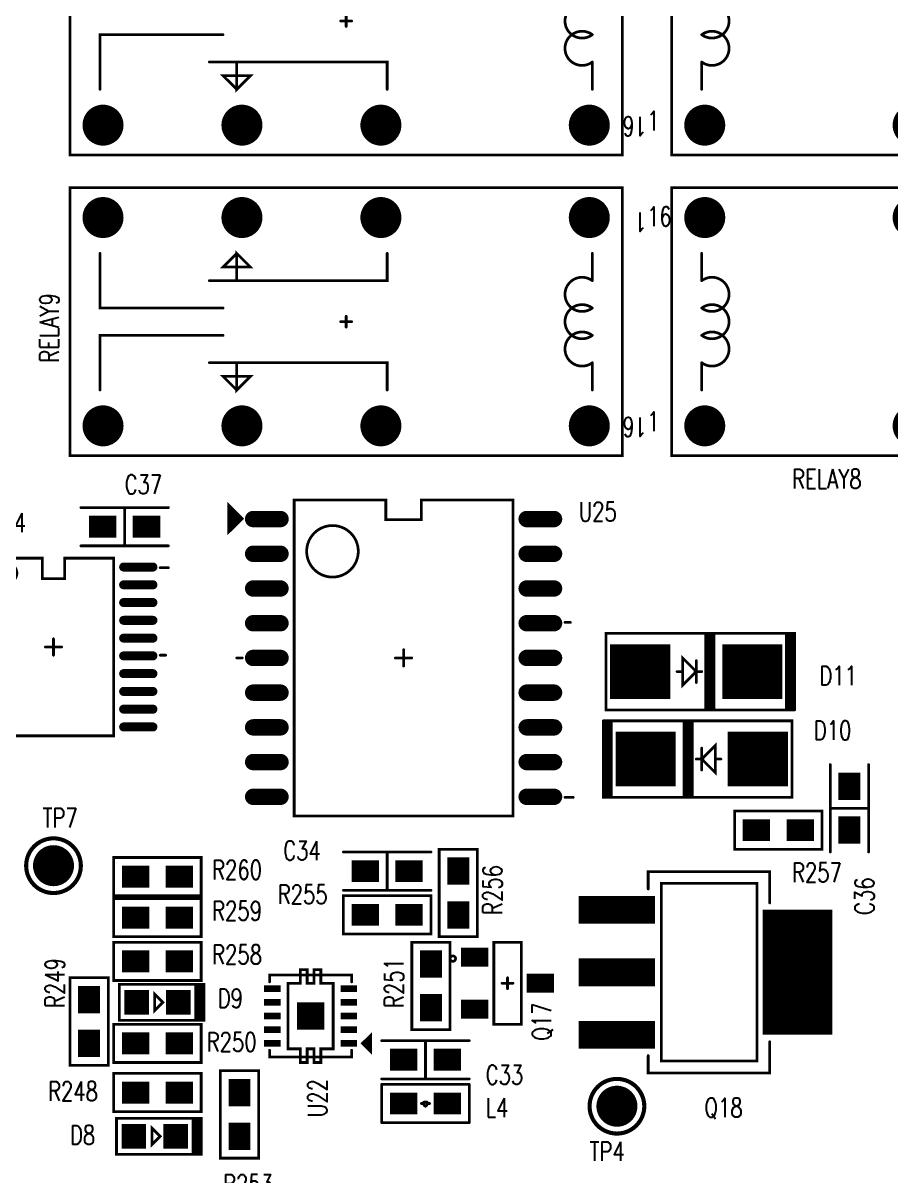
# Model space of a CAD drawing. Extents: x -22 to 239, y -29 to 162.
# Drawn here: x 176.29 to 208.02, y 62.65 to 104.82 of the extents above; entities that cross this region are included whole.
import ezdxf

# ---------------------------------------------------------------- set-up
doc = ezdxf.new("R2010")
doc.units = 0
doc.linetypes.add('TRMIDX_10', pattern=[2, 1, 1])
for name, color, linetype in [('DRIL_NPLTE_THRU_01', 5, 'CONTINUOUS'), ('DRIL_NPLTE_THRU_02', 106, 'CONTINUOUS'), ('DRIL_NPLTE_THRU_03', 96, 'CONTINUOUS'), ('DRIL_NPLTE_THRU_04', 34, 'CONTINUOUS'), ('DRIL_PLTE_THRU_01', 5, 'CONTINUOUS'), ('DRIL_PLTE_THRU_02', 106, 'CONTINUOUS'), ('DRIL_PLTE_THRU_03', 96, 'CONTINUOUS'), ('DRIL_PLTE_THRU_04', 34, 'CONTINUOUS'), ('DRIL_SYMBOL', 255, 'CONTINUOUS'), ('PADS_BOT', 43, 'CONTINUOUS'), ('PADS_INNER', 186, 'CONTINUOUS'), ('PADS_TOP', 186, 'CONTINUOUS'), ('PART_NAME_01', 3, 'CONTINUOUS'), ('PART_TOP_2DLINE_00', 150, 'CONTINUOUS'), ('PART_TOP_2DLINE_01', 150, 'CONTINUOUS'), ('PART_TOP_COPPER_01', 150, 'CONTINUOUS'), ('PART_TOP_TEXT_126', 255, 'CONTINUOUS')]:
    doc.layers.add(name, color=color, linetype=linetype)
doc.styles.add('W0$1', font='simplex', dxfattribs={"width": 0.75})

# ---------------------------------------------------------------- blocks, each defined once
blk = doc.blocks.new('SMOOTH_0$1')
at = {"const_width": 0.05}
blk.add_lwpolyline([(-0.025, 0, 1), (0.025, 0, 1)], format="xyb", close=True, dxfattribs=at)
blk = doc.blocks.new('PART_BODY_TOP_16')
at = {"layer": 'PART_TOP_2DLINE_00', "const_width": 0.1}
for points in [[(-1.9, 1), (-2.2, 1.3), (-2.2, 0.7), (-1.9, 1)], [(1.5, 1.25), (1.5, 1.5), (-1.5, 1.5), (-1.5, 1.25)], [(-2, 1.1), (-2, 0.9), (-2.1, 0.8), (-2.1, 1.2)], [(-1.5, -1.25), (-1.5, -1.5), (1.5, -1.5), (1.5, -1.25)]]:
    blk.add_lwpolyline(points, dxfattribs=at)
at = {"layer": 'PART_TOP_COPPER_01', "linetype": 'TRMIDX_10', "const_width": 0.1}
blk.add_lwpolyline([(0.825, -1.2), (0.825, 1.2), (0.375, 1.2), (0.375, 1.7), (0.125, 1.7), (0.125, 1.2), (-0.125, 1.2), (-0.125, 1.7), (-0.375, 1.7), (-0.375, 1.2), (-0.825, 1.2), (-0.825, -1.2), (-0.375, -1.2), (-0.375, -1.7), (-0.125, -1.7), (-0.125, -1.2), (0.125, -1.2), (0.125, -1.7), (0.375, -1.7), (0.375, -1.2)], close=True, dxfattribs=at)
at = {"layer": 'PART_TOP_2DLINE_00'}
for p in [(-2.2, 1.3), (-1.5, 1.5), (-1.5, 1.25), (1.5, 1.5), (1.5, 1.25), (-2.1, 1.2), (-2.1, 0.8), (-2, 1.1), (-2, 0.9), (-1.9, 1), (-1.9, 1), (-2.2, 0.7), (-1.5, -1.25), (1.5, -1.25), (-1.5, -1.5), (1.5, -1.5)]:
    blk.add_blockref('SMOOTH_0$1', p, dxfattribs=at)
at = {"layer": 'PART_TOP_COPPER_01'}
for p in [(-0.375, 1.7), (-0.125, 1.7), (0.125, 1.7), (0.375, 1.7), (-0.825, 1.2), (-0.375, 1.2), (-0.125, 1.2), (0.125, 1.2), (0.375, 1.2), (0.825, 1.2), (-0.825, -1.2), (-0.375, -1.2), (-0.125, -1.2), (0.125, -1.2), (0.375, -1.2), (0.825, -1.2), (-0.375, -1.7), (-0.125, -1.7), (0.125, -1.7), (0.375, -1.7)]:
    blk.add_blockref('SMOOTH_0$1', p, dxfattribs=at)
blk = doc.blocks.new('DRIL_HOLE_0')
blk.add_lwpolyline([(0, 0, 1), (0, 0, 1)], format="xyb", close=True)
blk = doc.blocks.new('PAD_1')
blk.add_lwpolyline([(0, 0, 1), (0, 0, 1)], format="xyb", close=True)
blk = doc.blocks.new('PAD_11')
at = {"const_width": 0.24}
blk.add_lwpolyline([(-0.3, 0), (0.3, 0)], dxfattribs=at)
blk = doc.blocks.new('STK_TOP_114')
at = {"layer": 'DRIL_PLTE_THRU_01'}
blk.add_blockref('DRIL_HOLE_0', (0, 0), dxfattribs=at)
at = {"layer": 'DRIL_PLTE_THRU_02'}
blk.add_blockref('DRIL_HOLE_0', (0, 0), dxfattribs=at)
at = {"layer": 'DRIL_PLTE_THRU_03'}
blk.add_blockref('DRIL_HOLE_0', (0, 0), dxfattribs=at)
at = {"layer": 'DRIL_PLTE_THRU_04'}
blk.add_blockref('DRIL_HOLE_0', (0, 0), dxfattribs=at)
at = {"layer": 'PADS_BOT'}
blk.add_blockref('PAD_1', (0, 0), dxfattribs=at)
at = {"layer": 'PADS_INNER'}
blk.add_blockref('PAD_1', (0, 0), dxfattribs=at)
at = {"layer": 'PADS_TOP'}
blk.add_blockref('PAD_11', (0, 0), dxfattribs=at)
blk = doc.blocks.new('PAD_12')
at = {"const_width": 1}
blk.add_lwpolyline([(-0.5, 0), (0.5, 0)], dxfattribs=at)
blk = doc.blocks.new('STK_TOP_115')
at = {"layer": 'DRIL_PLTE_THRU_01'}
blk.add_blockref('DRIL_HOLE_0', (0, 0), dxfattribs=at)
at = {"layer": 'DRIL_PLTE_THRU_02'}
blk.add_blockref('DRIL_HOLE_0', (0, 0), dxfattribs=at)
at = {"layer": 'DRIL_PLTE_THRU_03'}
blk.add_blockref('DRIL_HOLE_0', (0, 0), dxfattribs=at)
at = {"layer": 'DRIL_PLTE_THRU_04'}
blk.add_blockref('DRIL_HOLE_0', (0, 0), dxfattribs=at)
at = {"layer": 'PADS_BOT'}
blk.add_blockref('PAD_1', (0, 0), dxfattribs=at)
at = {"layer": 'PADS_INNER'}
blk.add_blockref('PAD_1', (0, 0), dxfattribs=at)
at = {"layer": 'PADS_TOP'}
blk.add_blockref('PAD_12', (0, 0), dxfattribs=at)
blk = doc.blocks.new('SYM_TOP_19')
for name, p in [('PART_BODY_TOP_16', (0, 0)), ('STK_TOP_114', (-1.4, 1)), ('STK_TOP_114', (1.4, 1)), ('STK_TOP_114', (-1.4, 0.5)), ('STK_TOP_115', (0, 0)), ('STK_TOP_114', (1.4, 0.5)), ('STK_TOP_114', (-1.4, 0)), ('STK_TOP_114', (1.4, 0)), ('STK_TOP_114', (-1.4, -0.5)), ('STK_TOP_114', (1.4, -0.5)), ('STK_TOP_114', (-1.4, -1)), ('STK_TOP_114', (1.4, -1))]:
    blk.add_blockref(name, p)
blk = doc.blocks.new('PART_TOP_17')
blk.add_blockref('SYM_TOP_19', (0, 0))
at = {"layer": 'PART_NAME_01', "style": 'W0$1', "width": 0.75}
blk.add_text('U22', height=0.7, rotation=270, dxfattribs=at).set_placement((-0.6, 3.7))
blk = doc.blocks.new('PART_BODY_TOP_25')
at = {"layer": 'PART_TOP_2DLINE_00', "const_width": 0.1}
for points in [[(-2.54, 5.588), (-3.683, 5.588), (-3.683, 1.143), (-3.048, 1.143)], [(2.54, 5.588), (3.683, 5.588), (3.683, 1.143), (3.048, 1.143)]]:
    blk.add_lwpolyline(points, dxfattribs=at)
blk.add_lwpolyline([(-3.24993, 5.122926), (3.24993, 5.122926), (3.24993, 1.62306), (-3.24993, 1.62306)], close=True, dxfattribs=at)
at = {"layer": 'PART_TOP_2DLINE_00'}
for p in [(-3.683, 5.588), (-2.54, 5.588), (2.54, 5.588), (3.683, 5.588), (-3.24993, 5.122926), (3.24993, 5.122926), (-3.24993, 1.62306), (3.24993, 1.62306), (-3.683, 1.143), (-3.048, 1.143), (3.048, 1.143), (3.683, 1.143)]:
    blk.add_blockref('SMOOTH_0$1', p, dxfattribs=at)
blk = doc.blocks.new('PAD_13')
blk.add_lwpolyline([(0, 0), (0, 0)])
blk = doc.blocks.new('PAD_14')
at = {"const_width": 1.016}
blk.add_lwpolyline([(-1.397, 0), (1.397, 0)], dxfattribs=at)
blk = doc.blocks.new('STK_TOP_117')
at = {"layer": 'DRIL_PLTE_THRU_01'}
blk.add_blockref('DRIL_HOLE_0', (0, 0), dxfattribs=at)
at = {"layer": 'DRIL_PLTE_THRU_02'}
blk.add_blockref('DRIL_HOLE_0', (0, 0), dxfattribs=at)
at = {"layer": 'DRIL_PLTE_THRU_03'}
blk.add_blockref('DRIL_HOLE_0', (0, 0), dxfattribs=at)
at = {"layer": 'DRIL_PLTE_THRU_04'}
blk.add_blockref('DRIL_HOLE_0', (0, 0), dxfattribs=at)
at = {"layer": 'PADS_BOT'}
blk.add_blockref('PAD_1', (0, 0), dxfattribs=at)
at = {"layer": 'PADS_INNER'}
blk.add_blockref('PAD_13', (0, 0), dxfattribs=at)
at = {"layer": 'PADS_TOP', "rotation": 90}
blk.add_blockref('PAD_14', (0, 0), dxfattribs=at)
blk = doc.blocks.new('PAD_15')
at = {"const_width": 2.54}
blk.add_lwpolyline([(-2.286, 0), (2.286, 0)], dxfattribs=at)
blk = doc.blocks.new('STK_TOP_118')
at = {"layer": 'DRIL_PLTE_THRU_01'}
blk.add_blockref('DRIL_HOLE_0', (0, 0), dxfattribs=at)
at = {"layer": 'DRIL_PLTE_THRU_02'}
blk.add_blockref('DRIL_HOLE_0', (0, 0), dxfattribs=at)
at = {"layer": 'DRIL_PLTE_THRU_03'}
blk.add_blockref('DRIL_HOLE_0', (0, 0), dxfattribs=at)
at = {"layer": 'DRIL_PLTE_THRU_04'}
blk.add_blockref('DRIL_HOLE_0', (0, 0), dxfattribs=at)
at = {"layer": 'PADS_BOT'}
blk.add_blockref('PAD_1', (0, 0), dxfattribs=at)
at = {"layer": 'PADS_INNER'}
blk.add_blockref('PAD_1', (0, 0), dxfattribs=at)
at = {"layer": 'PADS_TOP'}
blk.add_blockref('PAD_15', (0, 0), dxfattribs=at)
blk = doc.blocks.new('SYM_TOP_28')
for name, p in [('STK_TOP_118', (0, 6.604)), ('PART_BODY_TOP_25', (0, 0)), ('STK_TOP_117', (-2.286, 0)), ('STK_TOP_117', (0, 0)), ('STK_TOP_117', (2.286, 0))]:
    blk.add_blockref(name, p)
blk = doc.blocks.new('PART_TOP_26')
blk.add_blockref('SYM_TOP_28', (0, 0))
at = {"layer": 'PART_NAME_01', "style": 'W0$1', "width": 0.75}
blk.add_text('Q18', height=0.7, rotation=90, dxfattribs=at).set_placement((5.3, 3.2))
blk = doc.blocks.new('PART_BODY_TOP_26')
at = {"layer": 'PART_TOP_2DLINE_00', "const_width": 0.1}
for points in [[(-1.5, 0.5), (1.5, 0.5), (1.5, -0.5), (-1.5, -0.5), (-1.5, 0.5)], [(-0.2, 0), (0.2, 0)], [(0, -0.2), (0, 0.2)]]:
    blk.add_lwpolyline(points, dxfattribs=at)
blk.add_lwpolyline([(-1, -2, 1), (-0.8, -2, 1)], format="xyb", close=True, dxfattribs=at)
at = {"layer": 'PART_TOP_2DLINE_00'}
for p in [(-1.5, 0.5), (-1.5, 0.5), (1.5, 0.5), (-0.2, 0), (0, 0.2), (0.2, 0), (0, -0.2), (-1.5, -0.5), (1.5, -0.5)]:
    blk.add_blockref('SMOOTH_0$1', p, dxfattribs=at)
blk = doc.blocks.new('PAD_6')
at = {"const_width": 0.7}
blk.add_lwpolyline([(-0.5, 0), (0.5, 0)], dxfattribs=at)
blk = doc.blocks.new('STK_TOP_109')
at = {"layer": 'DRIL_PLTE_THRU_01'}
blk.add_blockref('DRIL_HOLE_0', (0, 0), dxfattribs=at)
at = {"layer": 'DRIL_PLTE_THRU_02'}
blk.add_blockref('DRIL_HOLE_0', (0, 0), dxfattribs=at)
at = {"layer": 'DRIL_PLTE_THRU_03'}
blk.add_blockref('DRIL_HOLE_0', (0, 0), dxfattribs=at)
at = {"layer": 'DRIL_PLTE_THRU_04'}
blk.add_blockref('DRIL_HOLE_0', (0, 0), dxfattribs=at)
at = {"layer": 'PADS_BOT'}
blk.add_blockref('PAD_1', (0, 0), dxfattribs=at)
at = {"layer": 'PADS_INNER'}
blk.add_blockref('PAD_1', (0, 0), dxfattribs=at)
at = {"layer": 'PADS_TOP', "rotation": 90}
blk.add_blockref('PAD_6', (0, 0), dxfattribs=at)
blk = doc.blocks.new('SYM_TOP_29')
for name, p in [('STK_TOP_109', (0, 1.2)), ('PART_BODY_TOP_26', (0, 0)), ('STK_TOP_109', (-0.95, -1.2)), ('STK_TOP_109', (0.95, -1.2))]:
    blk.add_blockref(name, p)
blk = doc.blocks.new('PART_TOP_27')
blk.add_blockref('SYM_TOP_29', (0, 0))
at = {"layer": 'PART_NAME_01', "style": 'W0$1', "width": 0.75}
blk.add_text('Q17', height=0.7, rotation=180, dxfattribs=at).set_placement((2.1, 1.6))
blk = doc.blocks.new('PART_BODY_TOP_36')
at = {"layer": 'PART_TOP_2DLINE_00', "const_width": 0.1}
for points in [[(-1.599946, 0.700024), (1.599946, 0.700024)], [(0, 0.700024), (0, -0.700024)], [(-1.599946, -0.700024), (1.599946, -0.700024)]]:
    blk.add_lwpolyline(points, dxfattribs=at)
at = {"layer": 'PART_TOP_2DLINE_00'}
for p in [(-1.599946, 0.700024), (0, 0.700024), (1.599946, 0.700024), (-1.599946, -0.700024), (0, -0.700024), (1.599946, -0.700024)]:
    blk.add_blockref('SMOOTH_0$1', p, dxfattribs=at)
blk = doc.blocks.new('PAD_25')
at = {"const_width": 0.8}
blk.add_lwpolyline([(-0.5, 0), (0.5, 0)], dxfattribs=at)
blk = doc.blocks.new('STK_TOP_43')
at = {"layer": 'DRIL_NPLTE_THRU_01'}
blk.add_blockref('DRIL_HOLE_0', (0, 0), dxfattribs=at)
at = {"layer": 'DRIL_NPLTE_THRU_02'}
blk.add_blockref('DRIL_HOLE_0', (0, 0), dxfattribs=at)
at = {"layer": 'DRIL_NPLTE_THRU_03'}
blk.add_blockref('DRIL_HOLE_0', (0, 0), dxfattribs=at)
at = {"layer": 'DRIL_NPLTE_THRU_04'}
blk.add_blockref('DRIL_HOLE_0', (0, 0), dxfattribs=at)
at = {"layer": 'PADS_BOT'}
blk.add_blockref('PAD_1', (0, 0), dxfattribs=at)
at = {"layer": 'PADS_INNER'}
blk.add_blockref('PAD_1', (0, 0), dxfattribs=at)
at = {"layer": 'PADS_TOP'}
blk.add_blockref('PAD_25', (0, 0), dxfattribs=at)
blk = doc.blocks.new('SYM_TOP_39')
for name, p in [('PART_BODY_TOP_36', (0, 0)), ('STK_TOP_43', (-0.8001, 0)), ('STK_TOP_43', (0.8001, 0))]:
    blk.add_blockref(name, p)
blk = doc.blocks.new('PART_TOP_76')
blk.add_blockref('SYM_TOP_39', (0, 0))
at = {"layer": 'PART_NAME_01', "style": 'W0$1', "width": 0.75}
blk.add_text('C33', height=0.7, rotation=180, dxfattribs=at).set_placement((-2.2, 0.9))
blk = doc.blocks.new('PART_TOP_77')
blk.add_blockref('SYM_TOP_39', (0, 0))
at = {"layer": 'PART_NAME_01', "style": 'W0$1', "width": 0.75}
blk.add_text('C34', height=0.7, rotation=180, dxfattribs=at).set_placement((3.8, -0.4))
blk = doc.blocks.new('PART_TOP_79')
blk.add_blockref('SYM_TOP_39', (0, 0))
at = {"layer": 'PART_NAME_01', "style": 'W0$1', "width": 0.75}
blk.add_text('C36', height=0.7, rotation=180, dxfattribs=at).set_placement((3.9, 0.9))
blk = doc.blocks.new('PART_TOP_80')
blk.add_blockref('SYM_TOP_39', (0, 0))
at = {"layer": 'PART_NAME_01', "style": 'W0$1', "width": 0.75}
blk.add_text('C37', height=0.7, rotation=180, dxfattribs=at).set_placement((0, -1.2))
blk = doc.blocks.new('PART_BODY_TOP_39')
at = {"layer": 'PART_TOP_2DLINE_00', "const_width": 0.1}
for points in [[(-1.599946, 0.700024), (1.599946, 0.700024)], [(-1.599946, -0.700024), (-1.599946, 0.700024)], [(1.599946, 0.700024), (1.599946, -0.700024)], [(-0.150114, 0), (-0.100076, 0)], [(0.150114, 0), (0.100076, 0)], [(-1.599946, -0.700024), (1.599946, -0.700024)]]:
    blk.add_lwpolyline(points, dxfattribs=at)
for points in [[(0, -0.100076, 1.617558874), (-0.100076, 0)], [(0.100076, 0, 1.617558874), (0, -0.100076)]]:
    blk.add_lwpolyline(points, format="xyb", dxfattribs=at)
at = {"layer": 'PART_TOP_2DLINE_00'}
for p in [(-1.599946, 0.700024), (-1.599946, 0.700024), (1.599946, 0.700024), (1.599946, 0.700024), (-0.150114, 0), (-0.100076, 0), (-0.100076, 0), (0.100076, 0), (0.100076, 0), (0.150114, 0), (0, -0.100076), (0, -0.100076), (-1.599946, -0.700024), (-1.599946, -0.700024), (1.599946, -0.700024), (1.599946, -0.700024)]:
    blk.add_blockref('SMOOTH_0$1', p, dxfattribs=at)
blk = doc.blocks.new('SYM_TOP_42')
for name, p in [('PART_BODY_TOP_39', (0, 0)), ('STK_TOP_43', (-0.8001, 0)), ('STK_TOP_43', (0.8001, 0))]:
    blk.add_blockref(name, p)
blk = doc.blocks.new('PART_TOP_139')
blk.add_blockref('SYM_TOP_42', (0, 0))
at = {"layer": 'PART_NAME_01', "style": 'W0$1', "width": 0.75}
blk.add_text('L4', height=0.7, dxfattribs=at).set_placement((2.2, -0.5))
blk = doc.blocks.new('PART_BODY_TOP_41')
at = {"layer": 'PART_TOP_2DLINE_01', "const_width": 0.1}
for points in [[(-1.400048, -0.659892), (-1.700022, -0.659892), (-1.700022, 0.659892), (-1.400048, 0.659892)], [(-1.599946, -0.599948), (-1.599946, 0.599948)], [(-1.500124, -0.599948), (-1.500124, 0.6)], [(-0.199898, 0), (0.100076, 0.299974), (0.100076, -0.299974), (-0.199898, 0)]]:
    blk.add_lwpolyline(points, dxfattribs=at)
blk.add_lwpolyline([(1.397, -0.659892), (-1.397, -0.659892), (-1.397, 0.659892), (1.397, 0.659892)], close=True, dxfattribs=at)
at = {"layer": 'PART_TOP_2DLINE_01'}
for p in [(-1.700022, 0.659892), (-1.599946, 0.599948), (-1.500124, 0.6), (-1.400048, 0.659892), (-1.397, 0.659892), (1.397, 0.659892), (-0.199898, 0), (-0.199898, 0), (0.100076, 0.299974), (0.100076, -0.299974), (-1.700022, -0.659892), (-1.599946, -0.599948), (-1.500124, -0.599948), (-1.400048, -0.659892), (-1.397, -0.659892), (1.397, -0.659892)]:
    blk.add_blockref('SMOOTH_0$1', p, dxfattribs=at)
blk = doc.blocks.new('PAD_27')
at = {"const_width": 0.9}
blk.add_lwpolyline([(-0.45, 0), (0.45, 0)], dxfattribs=at)
blk = doc.blocks.new('STK_TOP_142')
at = {"layer": 'DRIL_NPLTE_THRU_01'}
blk.add_blockref('DRIL_HOLE_0', (0, 0), dxfattribs=at)
at = {"layer": 'DRIL_NPLTE_THRU_02'}
blk.add_blockref('DRIL_HOLE_0', (0, 0), dxfattribs=at)
at = {"layer": 'DRIL_NPLTE_THRU_03'}
blk.add_blockref('DRIL_HOLE_0', (0, 0), dxfattribs=at)
at = {"layer": 'DRIL_NPLTE_THRU_04'}
blk.add_blockref('DRIL_HOLE_0', (0, 0), dxfattribs=at)
at = {"layer": 'PADS_BOT'}
blk.add_blockref('PAD_1', (0, 0), dxfattribs=at)
at = {"layer": 'PADS_INNER'}
blk.add_blockref('PAD_1', (0, 0), dxfattribs=at)
at = {"layer": 'PADS_TOP'}
blk.add_blockref('PAD_27', (0, 0), dxfattribs=at)
blk = doc.blocks.new('SYM_TOP_44')
for name, p in [('PART_BODY_TOP_41', (0, 0)), ('STK_TOP_142', (-0.762, 0)), ('STK_TOP_142', (0.762, 0))]:
    blk.add_blockref(name, p)
blk = doc.blocks.new('PART_TOP_155')
blk.add_blockref('SYM_TOP_44', (0, 0))
at = {"layer": 'PART_NAME_01', "style": 'W0$1', "width": 0.75}
blk.add_text('D8', height=0.7, rotation=180, dxfattribs=at).set_placement((3.1, 0.3))
blk = doc.blocks.new('PART_TOP_156')
blk.add_blockref('SYM_TOP_44', (0, 0))
at = {"layer": 'PART_NAME_01', "style": 'W0$1', "width": 0.75}
blk.add_text('D9', height=0.7, rotation=180, dxfattribs=at).set_placement((-2.2, 0.2))
blk = doc.blocks.new('PART_BODY_TOP_45')
at = {"layer": 'PART_TOP_2DLINE_00', "const_width": 0.1}
blk.add_lwpolyline([(-1.599946, 0.700024), (1.599946, 0.700024), (1.599946, -0.700024), (-1.599946, -0.700024), (-1.599946, 0.700024)], dxfattribs=at)
at = {"layer": 'PART_TOP_2DLINE_00'}
for p in [(-1.599946, 0.700024), (-1.599946, 0.700024), (1.599946, 0.700024), (-1.599946, -0.700024), (1.599946, -0.700024)]:
    blk.add_blockref('SMOOTH_0$1', p, dxfattribs=at)
blk = doc.blocks.new('SYM_TOP_48')
for name, p in [('PART_BODY_TOP_45', (0, 0)), ('STK_TOP_43', (-0.8001, 0)), ('STK_TOP_43', (0.8001, 0))]:
    blk.add_blockref(name, p)
blk = doc.blocks.new('PART_TOP_297')
blk.add_blockref('SYM_TOP_48', (0, 0))
at = {"layer": 'PART_NAME_01', "style": 'W0$1', "width": 0.75}
blk.add_text('R248', height=0.7, dxfattribs=at).set_placement((-4, -0.3))
blk = doc.blocks.new('PART_TOP_298')
blk.add_blockref('SYM_TOP_48', (0, 0))
at = {"layer": 'PART_NAME_01', "style": 'W0$1', "width": 0.75}
blk.add_text('R249', height=0.7, rotation=180, dxfattribs=at).set_placement((-0.5, -0.9))
blk = doc.blocks.new('PART_TOP_300')
blk.add_blockref('SYM_TOP_48', (0, 0))
at = {"layer": 'PART_NAME_01', "style": 'W0$1', "width": 0.75}
blk.add_text('R250', height=0.7, rotation=180, dxfattribs=at).set_placement((-1.8, 0.3))
blk = doc.blocks.new('PART_TOP_301')
blk.add_blockref('SYM_TOP_48', (0, 0))
at = {"layer": 'PART_NAME_01', "style": 'W0$1', "width": 0.75}
blk.add_text('R251', height=0.7, rotation=180, dxfattribs=at).set_placement((0.8, -1))
blk = doc.blocks.new('PART_TOP_303')
blk.add_blockref('SYM_TOP_48', (0, 0))
at = {"layer": 'PART_NAME_01', "style": 'W0$1', "width": 0.75}
blk.add_text('R253', height=0.7, rotation=270, dxfattribs=at).set_placement((-2.9, 0.6))
blk = doc.blocks.new('PART_TOP_305')
blk.add_blockref('SYM_TOP_48', (0, 0))
at = {"layer": 'PART_NAME_01', "style": 'W0$1', "width": 0.75}
blk.add_text('R255', height=0.7, dxfattribs=at).set_placement((-4, 0.4))
blk = doc.blocks.new('PART_TOP_306')
blk.add_blockref('SYM_TOP_48', (0, 0))
at = {"layer": 'PART_NAME_01', "style": 'W0$1', "width": 0.75}
blk.add_text('R256', height=0.7, rotation=180, dxfattribs=at).set_placement((0.8, 1.6))
blk = doc.blocks.new('PART_TOP_307')
blk.add_blockref('SYM_TOP_48', (0, 0))
at = {"layer": 'PART_NAME_01', "style": 'W0$1', "width": 0.75}
blk.add_text('R257', height=0.7, rotation=180, dxfattribs=at).set_placement((-0.5, 1.9))
blk = doc.blocks.new('PART_TOP_308')
blk.add_blockref('SYM_TOP_48', (0, 0))
at = {"layer": 'PART_NAME_01', "style": 'W0$1', "width": 0.75}
blk.add_text('R258', height=0.7, dxfattribs=at).set_placement((2, -0.1))
blk = doc.blocks.new('PART_TOP_309')
blk.add_blockref('SYM_TOP_48', (0, 0))
at = {"layer": 'PART_NAME_01', "style": 'W0$1', "width": 0.75}
blk.add_text('R259', height=0.7, dxfattribs=at).set_placement((2, -0.1))
blk = doc.blocks.new('PART_TOP_311')
blk.add_blockref('SYM_TOP_48', (0, 0))
at = {"layer": 'PART_NAME_01', "style": 'W0$1', "width": 0.75}
blk.add_text('R260', height=0.7, dxfattribs=at).set_placement((2, -0.1))
blk = doc.blocks.new('PART_BODY_TOP_28')
at = {"layer": 'PART_TOP_2DLINE_00', "const_width": 0.1}
blk.add_lwpolyline([(-10.1, 4.9), (10.1, 4.9), (10.1, -4.9), (-10.1, -4.9)], close=True, dxfattribs=at)
for points in [[(-9, 2.5), (-9, 1.5)], [(-1.5, 2.5), (-1.5, 1.5), (5, 1.5)], [(4, 1.5), (4, 2.5), (3.5, 2), (4.5, 2), (4, 2.5)], [(9, 2.5), (9, 0.5), (4.5, 0.5)], [(-0.2, 0), (0, 0), (0, -0.2)], [(0, 0.2), (0, 0), (0.2, 0)], [(9, -2.5), (9, -0.5), (4.5, -0.5)], [(-9, -1.5), (-9, -2.5)], [(-1.5, -2.5), (-1.5, -1.5), (5, -1.5)], [(4, -1.5), (4, -2.5), (3.5, -2), (4.5, -2), (4, -2.5)]]:
    blk.add_lwpolyline(points, dxfattribs=at)
for points in [[(-9, 1.5, -1.999132), (-9, 0.5)], [(-9, 0.5, -1.999132), (-9, -0.5)], [(-9, -0.5, -1.999132), (-9, -1.5)]]:
    blk.add_lwpolyline(points, format="xyb", dxfattribs=at)
at = {"layer": 'PART_TOP_2DLINE_00'}
for p in [(-10.1, 4.9), (10.1, 4.9), (-9, 2.5), (-1.5, 2.5), (4, 2.5), (4, 2.5), (9, 2.5), (3.5, 2), (4.5, 2), (-9, 1.5), (-9, 1.5), (-1.5, 1.5), (4, 1.5), (5, 1.5), (-9, 0.5), (-9, 0.5), (4.5, 0.5), (9, 0.5), (-0.2, 0), (0, 0.2), (0, 0), (0, 0), (0.2, 0), (0, -0.2), (-9, -0.5), (-9, -0.5), (4.5, -0.5), (9, -0.5), (-9, -1.5), (-9, -1.5), (-1.5, -1.5), (4, -1.5), (5, -1.5), (3.5, -2), (4.5, -2), (-9, -2.5), (-1.5, -2.5), (4, -2.5), (4, -2.5), (9, -2.5), (-10.1, -4.9), (10.1, -4.9)]:
    blk.add_blockref('SMOOTH_0$1', p, dxfattribs=at)
at = {"layer": 'PART_TOP_TEXT_126', "style": 'W0$1', "width": 0.75}
for s, p in [('16', (-11, 3.5)), ('1', (-11, -4))]:
    blk.add_text(s, height=0.7, dxfattribs=at).set_placement(p)
blk = doc.blocks.new('DRIL_SYMBOL_0$8')
at = {"layer": 'DRIL_SYMBOL', "const_width": 0.0508}
for points in [[(-0.254, 0), (0.254, 0)], [(0, -0.254), (0, 0.254)]]:
    blk.add_lwpolyline(points, dxfattribs=at)
blk = doc.blocks.new('DRIL_HOLE_0$8')
at = {"const_width": 0.4}
blk.add_lwpolyline([(-0.2, 0, 1), (0.2, 0, 1)], format="xyb", close=True, dxfattribs=at)
blk.add_blockref('DRIL_SYMBOL_0$8', (0, 0))
blk = doc.blocks.new('PAD_17')
at = {"const_width": 0.75}
blk.add_lwpolyline([(0, -0.375, 1), (0, 0.375, 1)], format="xyb", close=True, dxfattribs=at)
blk = doc.blocks.new('STK_TOP_126')
at = {"layer": 'DRIL_PLTE_THRU_01'}
blk.add_blockref('DRIL_HOLE_0$8', (0, 0), dxfattribs=at)
at = {"layer": 'DRIL_PLTE_THRU_02'}
blk.add_blockref('DRIL_HOLE_0$8', (0, 0), dxfattribs=at)
at = {"layer": 'DRIL_PLTE_THRU_03'}
blk.add_blockref('DRIL_HOLE_0$8', (0, 0), dxfattribs=at)
at = {"layer": 'DRIL_PLTE_THRU_04'}
blk.add_blockref('DRIL_HOLE_0$8', (0, 0), dxfattribs=at)
at = {"layer": 'PADS_BOT'}
blk.add_blockref('PAD_17', (0, 0), dxfattribs=at)
at = {"layer": 'PADS_INNER'}
blk.add_blockref('PAD_17', (0, 0), dxfattribs=at)
at = {"layer": 'PADS_TOP'}
blk.add_blockref('PAD_17', (0, 0), dxfattribs=at)
blk = doc.blocks.new('SYM_TOP_31')
for name, p in [('PART_BODY_TOP_28', (0, 0)), ('STK_TOP_126', (-8.89, 3.81)), ('STK_TOP_126', (-1.27, 3.81)), ('STK_TOP_126', (3.81, 3.81)), ('STK_TOP_126', (8.89, 3.81)), ('STK_TOP_126', (-8.89, -3.81)), ('STK_TOP_126', (-1.27, -3.81)), ('STK_TOP_126', (3.81, -3.81)), ('STK_TOP_126', (8.89, -3.81))]:
    blk.add_blockref(name, p)
blk = doc.blocks.new('PART_TOP_510')
blk.add_blockref('SYM_TOP_31', (0, 0))
at = {"layer": 'PART_NAME_01', "style": 'W0$1', "width": 0.75}
blk.add_text('RELAY10', height=0.7, rotation=90, dxfattribs=at).set_placement((11.5, 2.3))
blk = doc.blocks.new('PART_TOP_511')
blk.add_blockref('SYM_TOP_31', (0, 0))
at = {"layer": 'PART_NAME_01', "style": 'W0$1', "width": 0.75}
blk.add_text('RELAY11', height=0.7, rotation=180, dxfattribs=at).set_placement((3.5, -5.7))
blk = doc.blocks.new('PART_TOP_517')
blk.add_blockref('SYM_TOP_31', (0, 0))
at = {"layer": 'PART_NAME_01', "style": 'W0$1', "width": 0.75}
blk.add_text('RELAY8', height=0.7, dxfattribs=at).set_placement((-5.7, -6.1))
blk = doc.blocks.new('PART_TOP_518')
blk.add_blockref('SYM_TOP_31', (0, 0))
at = {"layer": 'PART_NAME_01', "style": 'W0$1', "width": 0.75}
blk.add_text('RELAY9', height=0.7, rotation=270, dxfattribs=at).set_placement((10.5, 1.5))
blk = doc.blocks.new('PART_BODY_TOP_49')
at = {"layer": 'PART_TOP_2DLINE_00', "const_width": 0.1}
for points in [[(-3.6, 1.4), (-3.6, -1.4), (-3.5, -1.4), (-3.5, 1.4)], [(-2.5, 1.4), (-3.6, 1.4)], [(-3.45, 1.35), (-3.45, -1.35), (-3.35, -1.35), (-3.35, 1.35)], [(-2.7, 1.4), (2.7, 1.4)], [(-0.65, -1.4), (-0.65, 1.4), (-0.55, 1.4), (-0.55, -1.4), (-0.45, -1.4), (-0.45, 1.4), (-0.35, 1.4), (-0.35, -1.4)], [(0, 0), (0.5, 0.5), (0.5, -0.5), (0, 0)], [(0, 0.4), (0, -0.4)], [(0.05, 0), (-0.2, 0)], [(0.5, 0), (0.7, 0)], [(-2.6, -1.4), (-3.6, -1.4)], [(2.7, -1.4), (-2.7, -1.4)]]:
    blk.add_lwpolyline(points, dxfattribs=at)
blk.add_lwpolyline([(-3.3, 1.4), (3.3, 1.4), (3.3, -1.4), (-3.3, -1.4)], close=True, dxfattribs=at)
at = {"layer": 'PART_TOP_2DLINE_00'}
for p in [(-3.6, 1.4), (-3.6, 1.4), (-3.5, 1.4), (-3.45, 1.35), (-3.35, 1.35), (-3.3, 1.4), (-2.7, 1.4), (-2.5, 1.4), (-0.65, 1.4), (-0.55, 1.4), (-0.45, 1.4), (-0.35, 1.4), (2.7, 1.4), (3.3, 1.4), (0, 0.4), (0.5, 0.5), (-0.2, 0), (0, 0), (0, 0), (0.05, 0), (0.5, 0), (0.7, 0), (0, -0.4), (0.5, -0.5), (-3.6, -1.4), (-3.6, -1.4), (-3.5, -1.4), (-3.45, -1.35), (-3.35, -1.35), (-3.3, -1.4), (-2.7, -1.4), (-2.6, -1.4), (-0.65, -1.4), (-0.55, -1.4), (-0.45, -1.4), (-0.35, -1.4), (2.7, -1.4), (3.3, -1.4)]:
    blk.add_blockref('SMOOTH_0$1', p, dxfattribs=at)
blk = doc.blocks.new('PAD_33')
at = {"const_width": 2}
blk.add_lwpolyline([(-1.1, 0), (1.1, 0)], dxfattribs=at)
blk = doc.blocks.new('STK_TOP_148')
at = {"layer": 'DRIL_PLTE_THRU_01'}
blk.add_blockref('DRIL_HOLE_0', (0, 0), dxfattribs=at)
at = {"layer": 'DRIL_PLTE_THRU_02'}
blk.add_blockref('DRIL_HOLE_0', (0, 0), dxfattribs=at)
at = {"layer": 'DRIL_PLTE_THRU_03'}
blk.add_blockref('DRIL_HOLE_0', (0, 0), dxfattribs=at)
at = {"layer": 'DRIL_PLTE_THRU_04'}
blk.add_blockref('DRIL_HOLE_0', (0, 0), dxfattribs=at)
at = {"layer": 'PADS_BOT'}
blk.add_blockref('PAD_1', (0, 0), dxfattribs=at)
at = {"layer": 'PADS_INNER'}
blk.add_blockref('PAD_1', (0, 0), dxfattribs=at)
at = {"layer": 'PADS_TOP'}
blk.add_blockref('PAD_33', (0, 0), dxfattribs=at)
blk = doc.blocks.new('SYM_TOP_52')
for name, p in [('PART_BODY_TOP_49', (0, 0)), ('STK_TOP_148', (-2.05, 0)), ('STK_TOP_148', (2.05, 0))]:
    blk.add_blockref(name, p)
blk = doc.blocks.new('PART_TOP_535')
blk.add_blockref('SYM_TOP_52', (0, 0))
at = {"layer": 'PART_NAME_01', "style": 'W0$1', "width": 0.75}
blk.add_text('D11', height=0.7, rotation=180, dxfattribs=at).set_placement((-4.5, 0.5))
blk = doc.blocks.new('PART_BODY_TOP_18')
at = {"layer": 'PART_TOP_2DLINE_00', "const_width": 0.1}
for points in [[(-2.9, 3.9), (-2.9, 4.2)], [(0.3, 3.9), (0.3, 4.1)], [(-0.3, 0), (0.3, 0)], [(0, 0.3), (0, -0.3)], [(-3, -4), (-2.8, -4)], [(-0.3, -3.9), (-0.3, -4.1)], [(2.9, -3.9), (2.9, -4.2)]]:
    blk.add_lwpolyline(points, dxfattribs=at)
for points in [[(-3.25, 2.2), (-3.25, 0.4125), (-2.5, 0.4125), (-2.5, -0.4125), (-3.25, -0.4125), (-3.25, -2.2), (3.25, -2.2), (3.25, 2.2)], [(-2.9, -3.9), (-3.2, -4.1), (-2.6, -4.1)]]:
    blk.add_lwpolyline(points, close=True, dxfattribs=at)
blk.add_lwpolyline([(-3.0606, -1.7, 1), (-2.3394, -1.7, 1)], format="xyb", close=True, dxfattribs=at)
at = {"layer": 'PART_TOP_2DLINE_00'}
for p in [(-2.9, 4.2), (-2.9, 3.9), (0.3, 4.1), (0.3, 3.9), (-3.25, 2.2), (3.25, 2.2), (-3.25, 0.4125), (-2.5, 0.4125), (-0.3, 0), (0, 0.3), (0.3, 0), (-3.25, -0.4125), (-2.5, -0.4125), (0, -0.3), (-3.25, -2.2), (3.25, -2.2), (-3.2, -4.1), (-3, -4), (-2.9, -3.9), (-2.8, -4), (-2.6, -4.1), (-0.3, -3.9), (-0.3, -4.1), (2.9, -3.9), (2.9, -4.2)]:
    blk.add_blockref('SMOOTH_0$1', p, dxfattribs=at)
blk = doc.blocks.new('PAD_8')
at = {"const_width": 0.165}
blk.add_lwpolyline([(-0.535, -0.0825), (0.535, -0.0825, 1), (0.535, 0.0825), (-0.535, 0.0825, 1)], format="xyb", close=True, dxfattribs=at)
blk = doc.blocks.new('STK_TOP_42')
at = {"layer": 'DRIL_NPLTE_THRU_01'}
blk.add_blockref('DRIL_HOLE_0', (0, 0), dxfattribs=at)
at = {"layer": 'DRIL_NPLTE_THRU_02'}
blk.add_blockref('DRIL_HOLE_0', (0, 0), dxfattribs=at)
at = {"layer": 'DRIL_NPLTE_THRU_03'}
blk.add_blockref('DRIL_HOLE_0', (0, 0), dxfattribs=at)
at = {"layer": 'DRIL_NPLTE_THRU_04'}
blk.add_blockref('DRIL_HOLE_0', (0, 0), dxfattribs=at)
at = {"layer": 'PADS_BOT'}
blk.add_blockref('PAD_1', (0, 0), dxfattribs=at)
at = {"layer": 'PADS_INNER'}
blk.add_blockref('PAD_1', (0, 0), dxfattribs=at)
at = {"layer": 'PADS_TOP', "rotation": 90}
blk.add_blockref('PAD_8', (0, 0), dxfattribs=at)
blk = doc.blocks.new('SYM_TOP_21')
for name, p in [('PART_BODY_TOP_18', (0, 0)), ('STK_TOP_42', (-2.925, 3.1)), ('STK_TOP_42', (-2.275, 3.1)), ('STK_TOP_42', (-1.625, 3.1)), ('STK_TOP_42', (-0.975, 3.1)), ('STK_TOP_42', (-0.325, 3.1)), ('STK_TOP_42', (0.325, 3.1)), ('STK_TOP_42', (0.975, 3.1)), ('STK_TOP_42', (1.625, 3.1)), ('STK_TOP_42', (2.275, 3.1)), ('STK_TOP_42', (2.925, 3.1)), ('STK_TOP_42', (-2.925, -3.1)), ('STK_TOP_42', (-2.275, -3.1)), ('STK_TOP_42', (-1.625, -3.1)), ('STK_TOP_42', (-0.975, -3.1)), ('STK_TOP_42', (-0.325, -3.1)), ('STK_TOP_42', (0.325, -3.1)), ('STK_TOP_42', (0.975, -3.1)), ('STK_TOP_42', (1.625, -3.1)), ('STK_TOP_42', (2.275, -3.1)), ('STK_TOP_42', (2.925, -3.1))]:
    blk.add_blockref(name, p)
blk = doc.blocks.new('PART_TOP_558')
blk.add_blockref('SYM_TOP_21', (0, 0))
at = {"layer": 'PART_NAME_01', "style": 'W0$1', "width": 0.75}
blk.add_text('U24', height=0.7, rotation=90, dxfattribs=at).set_placement((-4.2, -2.4))
blk = doc.blocks.new('PART_BODY_TOP_50')
at = {"layer": 'PART_TOP_2DLINE_00', "const_width": 0.1}
for points in [[(-3.6, 1.4), (-3.6, -1.4), (-3.5, -1.4), (-3.5, 1.4)], [(-2.5, 1.4), (-3.6, 1.4)], [(-3.45, 1.35), (-3.45, -1.35), (-3.35, -1.35), (-3.35, 1.35)], [(-2.7, 1.4), (2.7, 1.4)], [(-0.65, -1.4), (-0.65, 1.4), (-0.55, 1.4), (-0.55, -1.4), (-0.45, -1.4), (-0.45, 1.4), (-0.35, 1.4), (-0.35, -1.4)], [(0, 0), (0.5, 0.5), (0.5, -0.5), (0, 0)], [(0, 0.4), (0, -0.4)], [(0.05, 0), (-0.2, 0)], [(0.5, 0), (0.7, 0)], [(-2.6, -1.4), (-3.6, -1.4)], [(2.7, -1.4), (-2.7, -1.4)]]:
    blk.add_lwpolyline(points, dxfattribs=at)
blk.add_lwpolyline([(-3.3, 1.4), (3.3, 1.4), (3.3, -1.4), (-3.3, -1.4)], close=True, dxfattribs=at)
at = {"layer": 'PART_TOP_2DLINE_00'}
for p in [(-3.6, 1.4), (-3.6, 1.4), (-3.5, 1.4), (-3.45, 1.35), (-3.35, 1.35), (-3.3, 1.4), (-2.7, 1.4), (-2.5, 1.4), (-0.65, 1.4), (-0.55, 1.4), (-0.45, 1.4), (-0.35, 1.4), (2.7, 1.4), (3.3, 1.4), (0, 0.4), (0.5, 0.5), (-0.2, 0), (0, 0), (0, 0), (0.05, 0), (0.5, 0), (0.7, 0), (0, -0.4), (0.5, -0.5), (-3.6, -1.4), (-3.6, -1.4), (-3.5, -1.4), (-3.45, -1.35), (-3.35, -1.35), (-3.3, -1.4), (-2.7, -1.4), (-2.6, -1.4), (-0.65, -1.4), (-0.55, -1.4), (-0.45, -1.4), (-0.35, -1.4), (2.7, -1.4), (3.3, -1.4)]:
    blk.add_blockref('SMOOTH_0$1', p, dxfattribs=at)
blk = doc.blocks.new('SYM_TOP_53')
for name, p in [('PART_BODY_TOP_50', (0, 0)), ('STK_TOP_148', (-2.05, 0)), ('STK_TOP_148', (2.05, 0))]:
    blk.add_blockref(name, p)
blk = doc.blocks.new('PART_TOP_562')
blk.add_blockref('SYM_TOP_53', (0, 0))
at = {"layer": 'PART_NAME_01', "style": 'W0$1', "width": 0.75}
blk.add_text('D10', height=0.7, dxfattribs=at).set_placement((4.1, 0.7))
blk = doc.blocks.new('PART_BODY_TOP_19')
at = {"layer": 'PART_TOP_2DLINE_00', "const_width": 0.1}
for points in [[(-1.3, 5.9), (-1.3, 6.1)], [(5.1, 5.9), (5.1, 6.2)], [(-0.3, 0), (0.3, 0)], [(0, 0.3), (0, -0.3)], [(0, -5.9), (0, -6.1)], [(-4.7, -6.3), (-5.5, -6.3)], [(-4.8, -6.2), (-5.4, -6.2)], [(-5.3, -6.1), (-4.9, -6.1)], [(-5, -6), (-5.2, -6)]]:
    blk.add_lwpolyline(points, dxfattribs=at)
for points in [[(-5.78, 4), (-5.78, 0.65), (-5.0575, 0.65), (-5.0575, -0.65), (-5.78, -0.65), (-5.78, -4), (5.78, -4), (5.78, 4)], [(-5.1, -5.9), (-5.6, -6.4), (-4.6, -6.4)]]:
    blk.add_lwpolyline(points, close=True, dxfattribs=at)
blk.add_lwpolyline([(-4.8434, -2.6, 1), (-2.9566, -2.6, 1)], format="xyb", close=True, dxfattribs=at)
at = {"layer": 'PART_TOP_2DLINE_00'}
for p in [(-1.3, 6.1), (-1.3, 5.9), (5.1, 6.2), (5.1, 5.9), (-5.78, 4), (5.78, 4), (-5.78, 0.65), (-5.0575, 0.65), (-0.3, 0), (0, 0.3), (0.3, 0), (0, -0.3), (-5.78, -0.65), (-5.0575, -0.65), (-5.78, -4), (5.78, -4), (-5.1, -5.9), (0, -5.9), (-5.5, -6.3), (-5.4, -6.2), (-5.3, -6.1), (-5.2, -6), (-5, -6), (-4.9, -6.1), (-4.8, -6.2), (-4.7, -6.3), (0, -6.1), (-5.6, -6.4), (-4.6, -6.4)]:
    blk.add_blockref('SMOOTH_0$1', p, dxfattribs=at)
blk = doc.blocks.new('PAD_3')
at = {"const_width": 0.3}
blk.add_lwpolyline([(-0.5, -0.15), (0.5, -0.15, 1), (0.5, 0.15), (-0.5, 0.15, 1)], format="xyb", close=True, dxfattribs=at)
blk = doc.blocks.new('STK_TOP_106')
at = {"layer": 'DRIL_NPLTE_THRU_01'}
blk.add_blockref('DRIL_HOLE_0', (0, 0), dxfattribs=at)
at = {"layer": 'DRIL_NPLTE_THRU_02'}
blk.add_blockref('DRIL_HOLE_0', (0, 0), dxfattribs=at)
at = {"layer": 'DRIL_NPLTE_THRU_03'}
blk.add_blockref('DRIL_HOLE_0', (0, 0), dxfattribs=at)
at = {"layer": 'DRIL_NPLTE_THRU_04'}
blk.add_blockref('DRIL_HOLE_0', (0, 0), dxfattribs=at)
at = {"layer": 'PADS_BOT'}
blk.add_blockref('PAD_1', (0, 0), dxfattribs=at)
at = {"layer": 'PADS_INNER'}
blk.add_blockref('PAD_1', (0, 0), dxfattribs=at)
at = {"layer": 'PADS_TOP', "rotation": 90}
blk.add_blockref('PAD_3', (0, 0), dxfattribs=at)
blk = doc.blocks.new('SYM_TOP_22')
for name, p in [('PART_BODY_TOP_19', (0, 0)), ('STK_TOP_106', (-5.08, 5)), ('STK_TOP_106', (-3.81, 5)), ('STK_TOP_106', (-2.54, 5)), ('STK_TOP_106', (-1.27, 5)), ('STK_TOP_106', (0, 5)), ('STK_TOP_106', (1.27, 5)), ('STK_TOP_106', (2.54, 5)), ('STK_TOP_106', (3.81, 5)), ('STK_TOP_106', (5.08, 5)), ('STK_TOP_106', (-5.08, -5)), ('STK_TOP_106', (-3.81, -5)), ('STK_TOP_106', (-2.54, -5)), ('STK_TOP_106', (-1.27, -5)), ('STK_TOP_106', (0, -5)), ('STK_TOP_106', (1.27, -5)), ('STK_TOP_106', (2.54, -5)), ('STK_TOP_106', (3.81, -5)), ('STK_TOP_106', (5.08, -5))]:
    blk.add_blockref(name, p)
blk = doc.blocks.new('PART_TOP_570')
blk.add_blockref('SYM_TOP_22', (0, 0))
at = {"layer": 'PART_NAME_01', "style": 'W0$1', "width": 0.75}
blk.add_text('U25', height=0.7, rotation=90, dxfattribs=at).set_placement((-5, 6.4))
blk = doc.blocks.new('PART_BODY_TOP_99')
at = {"layer": 'PART_TOP_2DLINE_00', "const_width": 0.15}
blk.add_lwpolyline([(-1, 0, 1), (1, 0, 1)], format="xyb", close=True, dxfattribs=at)
blk = doc.blocks.new('DRIL_SYMBOL_1')
at = {"layer": 'DRIL_SYMBOL', "const_width": 0.0508}
for points in [[(-0.254, 0), (0.254, 0)], [(0, -0.254), (0, 0.254)]]:
    blk.add_lwpolyline(points, dxfattribs=at)
blk = doc.blocks.new('DRIL_HOLE_1')
at = {"const_width": 0.5}
blk.add_lwpolyline([(-0.25, 0, 1), (0.25, 0, 1)], format="xyb", close=True, dxfattribs=at)
blk.add_blockref('DRIL_SYMBOL_1', (0, 0))
blk = doc.blocks.new('STK_TOP_33')
at = {"layer": 'DRIL_PLTE_THRU_01'}
blk.add_blockref('DRIL_HOLE_1', (0, 0), dxfattribs=at)
at = {"layer": 'DRIL_PLTE_THRU_02'}
blk.add_blockref('DRIL_HOLE_1', (0, 0), dxfattribs=at)
at = {"layer": 'DRIL_PLTE_THRU_03'}
blk.add_blockref('DRIL_HOLE_1', (0, 0), dxfattribs=at)
at = {"layer": 'DRIL_PLTE_THRU_04'}
blk.add_blockref('DRIL_HOLE_1', (0, 0), dxfattribs=at)
at = {"layer": 'PADS_BOT'}
blk.add_blockref('PAD_17', (0, 0), dxfattribs=at)
at = {"layer": 'PADS_INNER'}
blk.add_blockref('PAD_17', (0, 0), dxfattribs=at)
at = {"layer": 'PADS_TOP'}
blk.add_blockref('PAD_17', (0, 0), dxfattribs=at)
blk = doc.blocks.new('SYM_TOP_64')
for name in ['PART_BODY_TOP_99', 'STK_TOP_33']:
    blk.add_blockref(name, (0, 0))
blk = doc.blocks.new('PART_TOP_598')
blk.add_blockref('SYM_TOP_64', (0, 0))
at = {"layer": 'PART_NAME_01', "style": 'W0$1', "width": 0.75}
blk.add_text('TP4', height=0.7, rotation=180, dxfattribs=at).set_placement((1, 2))
blk = doc.blocks.new('PART_TOP_601')
blk.add_blockref('SYM_TOP_64', (0, 0))
at = {"layer": 'PART_NAME_01', "style": 'W0$1', "width": 0.75}
blk.add_text('TP7', height=0.7, rotation=180, dxfattribs=at).set_placement((0.4, -1.4))

msp = doc.modelspace()

# ---------------------------------------------------------------- block references
for name, p, rotation in [('PART_TOP_511', (188.1, 104.9), 180), ('PART_TOP_518', (188.1, 93.9), 180), ('PART_TOP_80', (180, 86.4), 180), ('PART_TOP_570', (190.2, 81.6), 270), ('PART_TOP_558', (177.4, 82), 270), ('PART_TOP_535', (200.9, 81.1), 180), ('PART_TOP_79', (206.5, 76.1), 270), ('PART_TOP_601', (177.4, 74), 180), ('PART_TOP_307', (203.9, 75.3), 180), ('PART_TOP_77', (189.6, 73.8), 180), ('PART_TOP_306', (192.2, 73), 270), ('PART_TOP_26', (198, 70.1), 270), ('PART_TOP_301', (191.2, 69.6), 270), ('PART_TOP_27', (194, 69.7), 270), ('PART_TOP_298', (178.7, 68.3), 270), ('PART_TOP_17', (186.8, 68.5), 180), ('PART_TOP_156', (181.2, 69), 180), ('PART_TOP_300', (181.2, 67.5), 180), ('PART_TOP_76', (191, 66.9), 180), ('PART_TOP_303', (184.2, 64.9), 90), ('PART_TOP_598', (198, 65.2), 180), ('PART_TOP_155', (181.1, 64.1), 180)]:
    msp.add_blockref(name, p, dxfattribs=dict(rotation=rotation))
for name, p in [('PART_TOP_510', (210.1, 104.9)), ('PART_TOP_517', (210.1, 93.9)), ('PART_TOP_562', (201.1, 77.9)), ('PART_TOP_311', (181.2, 73.6)), ('PART_TOP_305', (189.6, 72.2)), ('PART_TOP_309', (181.2, 72.1)), ('PART_TOP_308', (181.2, 70.5)), ('PART_TOP_297', (181.2, 65.7)), ('PART_TOP_139', (191, 65.3))]:
    msp.add_blockref(name, p)

doc.saveas('drawing.dxf')
